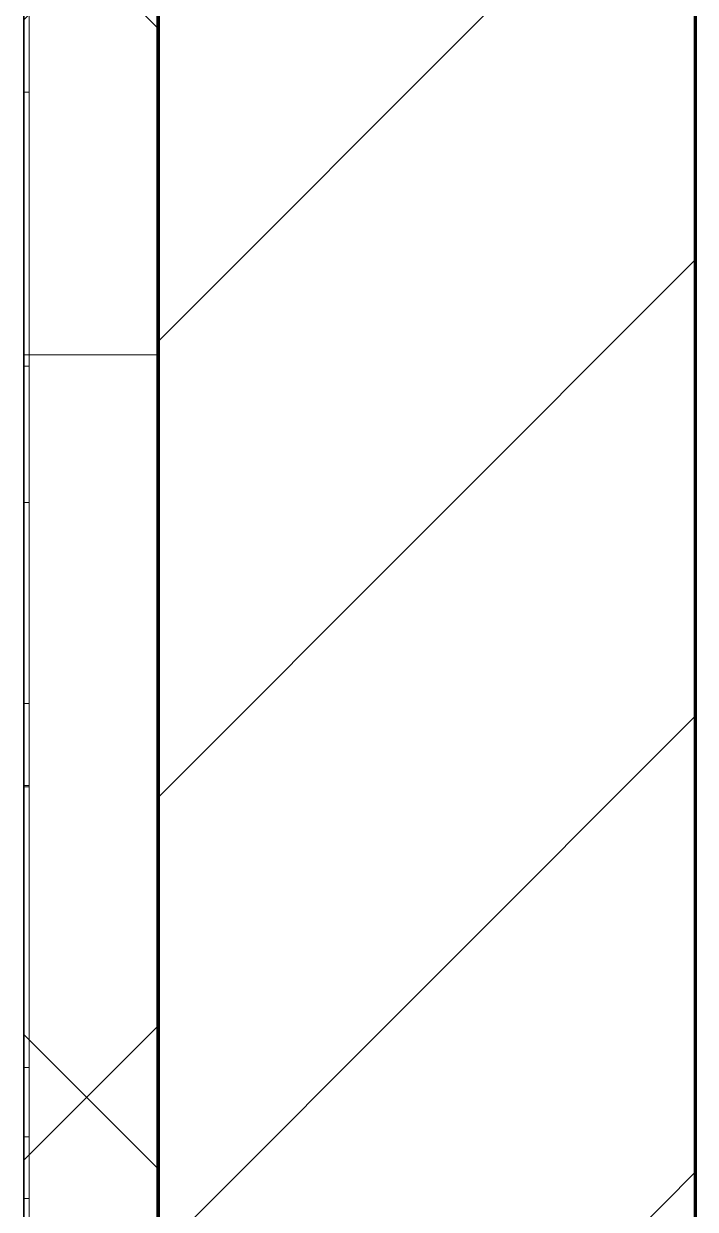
# Model space of a CAD drawing. Header units: millimetres. Extents: x -920231 to -841213, y -17301 to 22361.
# Drawn here: x -869552.4 to -869302.4, y -8738.9 to -8297.8 of the extents above; entities that cross this region are included whole.
import ezdxf

# ---------------------------------------------------------------- set-up
doc = ezdxf.new("R2010")
doc.units = ezdxf.units.MM
for name, color, linetype, lineweight in [('A-GLAZ-CURT', 2, 'Continuous', 9), ('A-WALL', 5, 'Continuous', 35), ('A-WALL-FNSH', 2, 'Continuous', 35), ('A-WALL-PATT', 1, 'Continuous', 35)]:
    doc.layers.add(name, color=color, linetype=linetype, lineweight=lineweight)

# ---------------------------------------------------------------- blocks, each defined once
blk = doc.blocks.new('PPLS-PP19_Custom Tile Pattern - Custom Tile Pattern-V42-4230-01 ENLARGED MULTI-PURPOSE LEVEL - REFLECTED CEILING PLAN - SHEET 1')
at = {"layer": 'A-GLAZ-CURT'}
for p, q in [((-13.88, 0), (9.01, 0)), ((-13.88, -2), (-13.88, 0)), ((9.01, 0), (9.01, -2)), ((34.85, 0), (139.22, 0)), ((34.85, -2), (34.85, 0)), ((139.22, 0), (139.22, -2)), ((139.77, 0), (139.77, -2)), ((170.29, 0), (245.04, 0)), ((170.29, -2), (170.29, 0)), ((195.99, 0), (213.31, 0)), ((213.31, 0), (195.99, 0)), ((230.06, 0), (300, 0)), ((245.04, 0), (245.04, -2)), ((295.8, 0), (300, 0)), ((295.8, -2), (295.8, 0)), ((300, 0), (300, -2)), ((-300, -2), (300, -2)), ((9.01, -2), (-13.88, -2)), ((139.22, -2), (34.85, -2)), ((245.04, -2), (170.29, -2)), ((300, -2), (295.8, -2)), ((300, -2), (300, -50)), ((300, -50), (-300, -50))]:
    blk.add_line(p, q, dxfattribs=at)
for points, knots in [([(-115.82, 0), (-114.96, 0), (-110.41, 0), (-96.78, 0), (-71.33, 0), (-42.53, 0), (-12.78, 0), (4.23, 0), (9.64, 0), (10.14, 0), (10.18, 0)], [-5724.064692, -5724.064692, -5724.064692, -5724.064692, -5430.283136, -5103.229623, -4799.173296, -4065.652676, -3589.737505, -3285.047089, -3066.359526, -3044.715262, -3044.715262, -3044.715262, -3044.715262]), ([(9.32, 0), (9.08, 0), (7.65, 0), (2.57, 0), (-12.23, 0), (-25.64, 0), (-40, 0), (-56.24, 0), (-75.59, 0), (-94, 0), (-112.01, 0), (-114.94, 0), (-115.63, 0)], [-2922.926651, -2922.926651, -2922.926651, -2922.926651, -2882.788014, -2720.818881, -2518.50168, -2125.455881, -1792.521578, -1466.981642, -1208.454564, -789.402658, -501.969187, -243.577221, -243.577221, -243.577221, -243.577221]), ([(-66.59, 0), (-65.14, 0), (-59.51, 0), (-54.4, 0), (-48.53, 0), (-30.79, 0), (-18.03, 0), (8.61, 0), (15.02, 0), (22.91, 0), (31, 0), (39.04, 0), (51.19, 0), (58.74, 0), (61.34, 0), (61.45, 0)], [-4110.085044, -4110.085044, -4110.085044, -4110.085044, -4008.285538, -3689.699207, -3546.54457, -3315.260113, -2864.387349, -2439.246196, -2084.094819, -1956.422387, -1818.904206, -1645.594513, -1443.202566, -1228.752106, -1120.932285, -1120.932285, -1120.932285, -1120.932285]), ([(31.18, 0), (25.97, 0), (11.99, 0), (-16.92, 0), (-47.42, 0), (-65.35, 0), (-66.28, 0), (-66.31, 0)], [-4496.803627, -4496.803627, -4496.803627, -4496.803627, -4222.080604, -3745.412743, -2981.410125, -2542.574734, -2526.906796, -2526.906796, -2526.906796, -2526.906796]), ([(15.14, 0), (14.99, 0), (9.51, 0), (-2.9, 0), (-20.62, 0), (-32.81, 0), (-44.85, 0), (-51.43, 0), (-51.79, 0)], [-1934.732642, -1934.732642, -1934.732642, -1934.732642, -1925.670641, -1617.263037, -1290.787923, -1039.307308, -819.71621, -644.910881, -644.910881, -644.910881, -644.910881]), ([(-36.78, 0), (-32.43, 0), (-19.22, 0), (-1.33, 0), (11.7, 0), (15.1, 0)], [-6191.144455, -6191.144455, -6191.144455, -6191.144455, -5862.463379, -5340.621928, -5159.287046, -5159.287046, -5159.287046, -5159.287046]), ([(30.82, 0), (29.27, 0), (20.14, 0), (3.54, 0), (-16.58, 0), (-34.76, 0), (-36.04, 0)], [-10462.034656, -10462.034656, -10462.034656, -10462.034656, -10363.088938, -9884.23066, -9424.652049, -9182.880979, -9182.880979, -9182.880979, -9182.880979]), ([(15.48, 0), (10.75, 0), (-0.89, 0), (-17.84, 0), (-30.57, 0), (-31.82, 0), (-32, 0)], [-3582.245441, -3582.245441, -3582.245441, -3582.245441, -3333.063701, -2994.501669, -2698.150104, -2614.070998, -2614.070998, -2614.070998, -2614.070998]), ([(-30.61, 0), (-29.53, 0), (-23.35, 0), (-15.75, 0), (-15.19, 0)], [-54150.414002, -54150.414002, -54150.414002, -54150.414002, -53749.15266, -53717.791567, -53717.791567, -53717.791567, -53717.791567]), ([(-13.88, 0), (-15.14, 0), (-18.44, 0), (-26.26, 0), (-29.97, 0), (-30.54, 0)], [-55123.81448, -55123.81448, -55123.81448, -55123.81448, -54789.006179, -54461.685999, -54258.56961, -54258.56961, -54258.56961, -54258.56961]), ([(-30.52, 0), (-27.11, 0), (-17.83, 0), (0.29, 0), (11.66, 0), (15.74, 0)], [-2323.618664, -2323.618664, -2323.618664, -2323.618664, -2142.497158, -1716.209403, -1473.630483, -1473.630483, -1473.630483, -1473.630483]), ([(8.33, 0), (8.19, 0), (7.18, 0), (0.32, 0), (-13.89, 0), (-24.92, 0), (-29.03, 0)], [-3574.286521, -3574.286521, -3574.286521, -3574.286521, -3526.962355, -3285.499107, -2903.012179, -2680.714891, -2680.714891, -2680.714891, -2680.714891]), ([(-28.57, 0), (-26.93, 0), (-20.29, 0), (-11.45, 0), (2.08, 0), (10.91, 0), (15.17, 0), (15.73, 0)], [-5361.429781, -5361.429781, -5361.429781, -5361.429781, -5261.36855, -5050.479954, -4785.90057, -4596.498881, -4567.511217, -4567.511217, -4567.511217, -4567.511217]), ([(-15.19, 0), (-13.07, 0), (-0.71, 0), (12.11, 0), (15.48, 0)], [-461.142613, -461.142613, -461.142613, -461.142613, -429.606584, -418.500335, -418.500335, -418.500335, -418.500335]), ([(103.09, 0), (101.08, 0), (86.31, 0), (63.34, 0), (35.84, 0), (18.55, 0), (11.55, 0), (9.01, 0)], [-375.435014, -375.435014, -375.435014, -375.435014, -369.147452, -330.153101, -307.516438, -285.83788, -269.307637, -269.307637, -269.307637, -269.307637]), ([(15.73, 0), (24.23, 0), (46.6, 0), (88.72, 0), (120.63, 0), (138.28, 0), (138.53, 0)], [-418.228381, -418.228381, -418.228381, -418.228381, -390.253598, -346.313304, -291.370682, -290.5735, -290.5735, -290.5735, -290.5735]), ([(15.73, 0), (26.52, 0), (46.96, 0), (70.92, 0), (82.12, 0), (83.66, 0)], [-5148.047686, -5148.047686, -5148.047686, -5148.047686, -4573.028122, -4094.177415, -3869.465285, -3869.465285, -3869.465285, -3869.465285]), ([(70.61, 0), (66.16, 0), (55.8, 0), (39.61, 0), (28.54, 0), (19.15, 0), (15.74, 0)], [-4647.237329, -4647.237329, -4647.237329, -4647.237329, -4326.416877, -4098.545751, -3766.694881, -3586.705672, -3586.705672, -3586.705672, -3586.705672]), ([(76.63, 0), (74.8, 0), (67.65, 0), (53.52, 0), (37, 0), (24.45, 0), (18.48, 0), (15.74, 0)], [-3095.572228, -3095.572228, -3095.572228, -3095.572228, -2950.589685, -2634.532728, -2313.748533, -2106.613311, -1946.462339, -1946.462339, -1946.462339, -1946.462339]), ([(15.75, 0), (18.13, 0), (21.69, 0), (24.62, 0), (24.72, 0), (24.72, 0)], [-4567.143888, -4567.143888, -4567.143888, -4567.143888, -4445.288762, -4384.376941, -4376.041937, -4376.041937, -4376.041937, -4376.041937]), ([(24.69, 0), (24.54, 0), (20.99, 0), (18.24, 0), (16.11, 0), (16.02, 0)], [-4368.572414, -4368.572414, -4368.572414, -4368.572414, -4306.476363, -4080.000647, -4070.715204, -4070.715204, -4070.715204, -4070.715204]), ([(16.82, 0), (20.95, 0), (27.04, 0), (37.44, 0), (45.92, 0), (57.76, 0), (64.47, 0), (72.74, 0), (75.22, 0), (76.03, 0), (76.21, 0)], [-1452.261665, -1452.261665, -1452.261665, -1452.261665, -1206.526904, -1089.329421, -901.315459, -753.071572, -495.328968, -421.953223, -334.951786, -290.452333, -290.452333, -290.452333, -290.452333]), ([(18.16, 0), (19.15, 0), (24.25, 0), (25.66, 0), (26.12, 0)], [-5700.113719, -5700.113719, -5700.113719, -5700.113719, -5554.232259, -5302.431367, -5302.431367, -5302.431367, -5302.431367]), ([(98.77, 0), (97.63, 0), (91.51, 0), (85.59, 0), (74.4, 0), (62.26, 0), (51.85, 0), (43.81, 0), (29.53, 0), (20.67, 0), (18.85, 0), (18.16, 0)], [-7621.324633, -7621.324633, -7621.324633, -7621.324633, -7531.75727, -7135.649961, -6924.452779, -6738.82075, -6548.303034, -6314.283804, -6135.05769, -5972.647715, -5832.674503, -5832.674503, -5832.674503, -5832.674503]), ([(27.44, 0), (27.9, 0), (29.54, 0), (38.07, 0), (53.39, 0), (71.67, 0), (84.83, 0), (86.01, 0), (92.51, 0), (94.33, 0)], [-5037.309798, -5037.309798, -5037.309798, -5037.309798, -4887.603822, -4705.298446, -4353.683244, -3960.84581, -3759.045785, -3336.541051, -2783.776468, -2783.776468, -2783.776468, -2783.776468]), ([(53.18, 0), (53.06, 0), (52.22, 0), (44.99, 0), (36.46, 0), (30.82, 0)], [-622.740158, -622.740158, -622.740158, -622.740158, -566.066452, -360.610861, 0, 0, 0, 0]), ([(136.44, 0), (121.66, 0), (86.93, 0), (51.16, 0), (31.18, 0)], [-106.750556, -106.750556, -106.750556, -106.750556, -59.610984, 0, 0, 0, 0]), ([(34.85, 0), (38.34, 0), (49.1, 0), (70.82, 0), (89.24, 0), (98.79, 0)], [-133.562983, -133.562983, -133.562983, -133.562983, -118.513713, -97.899267, -67.13479, -67.13479, -67.13479, -67.13479]), ([(168.37, 0), (167.68, 0), (162.47, 0), (147.02, 0), (109.77, 0), (76.86, 0), (57.82, 0), (46.51, 0), (41.18, 0), (36.02, 0), (35.54, 0), (35.54, 0)], [-543.375029, -543.375029, -543.375029, -543.375029, -530.793311, -458.593899, -401.860199, -357.622665, -341.267687, -334.000314, -326.15566, -319.318397, -317.489778, -317.489778, -317.489778, -317.489778]), ([(36.29, 0), (37.77, 0), (48.82, 0), (64.79, 0), (95.91, 0), (124.45, 0), (132.42, 0), (134.6, 0)], [-314.598523, -314.598523, -314.598523, -314.598523, -305.899624, -287.17622, -249.500363, -194.761443, -152.241002, -152.241002, -152.241002, -152.241002]), ([(61.47, 0), (61.47, 0), (61.21, 0), (54.61, 0), (53.71, 0), (53.56, 0)], [-1113.311073, -1113.311073, -1113.311073, -1113.311073, -1096.402191, -891.204116, -747.28819, -747.28819, -747.28819, -747.28819]), ([(76.22, 0), (75.58, 0), (73.64, 0), (71.05, 0), (70.61, 0)], [-193.634889, -193.634889, -193.634889, -193.634889, -31.537676, 0, 0, 0, 0]), ([(94.4, 0), (94.4, 0), (94.64, 0), (99.11, 0), (108.97, 0), (120.79, 0), (139.94, 0), (160.63, 0), (175.72, 0), (181.87, 0)], [-2348.345796, -2348.345796, -2348.345796, -2348.345796, -2310.419338, -2233.599744, -2052.234781, -1843.028543, -1530.39897, -1095.004608, -680.473084, -680.473084, -680.473084, -680.473084]), ([(99.12, 0), (100.05, 0), (108.5, 0), (116.36, 0), (128.82, 0), (129.02, 0), (129.02, 0)], [-66.781492, -66.781492, -66.781492, -66.781492, -63.759246, -39.050993, -35.895543, -35.445596, -35.445596, -35.445596, -35.445596]), ([(114.39, 0), (114.2, 0), (112.08, 0), (106.52, 0), (100.41, 0), (99.26, 0)], [-8148.58938, -8148.58938, -8148.58938, -8148.58938, -8105.191388, -7723.759874, -7633.94163, -7633.94163, -7633.94163, -7633.94163]), ([(129.02, 0), (129, 0), (124.41, 0), (122.35, 0), (114.96, 0), (108.04, 0), (103.09, 0)], [-35.354907, -35.354907, -35.354907, -35.354907, -31.430235, -22.807238, -15.488593, 0, 0, 0, 0]), ([(157.9, 0), (156.77, 0), (151.67, 0), (143.29, 0), (134.04, 0), (126.24, 0), (118.6, 0), (114.23, 0), (111.98, 0), (105.66, 0), (105.23, 0), (105.23, 0)], [-10292.955006, -10292.955006, -10292.955006, -10292.955006, -10098.273015, -9847.788484, -9677.714971, -9567.007022, -9453.21225, -9220.200448, -9012.77275, -8966.157302, -8929.495943, -8929.495943, -8929.495943, -8929.495943]), ([(105.26, 0), (105.52, 0), (111.01, 0), (112.65, 0), (113.59, 0)], [-8920.561005, -8920.561005, -8920.561005, -8920.561005, -8814.835624, -8577.462505, -8577.462505, -8577.462505, -8577.462505]), ([(181.19, 0), (180.65, 0), (176.82, 0), (171, 0), (161.95, 0), (161.28, 0), (158.35, 0), (157.85, 0), (157.77, 0)], [-11150.701257, -11150.701257, -11150.701257, -11150.701257, -11105.624034, -10839.086983, -10768.332124, -10666.779182, -10580.760289, -10550.278881, -10550.278881, -10550.278881, -10550.278881]), ([(300, 0), (286.53, 0), (254.22, 0), (207.11, 0), (177.41, 0), (159.34, 0), (158.33, 0), (158.3, 0)], [-285.253232, -285.253232, -285.253232, -285.253232, -244.693688, -187.987675, -143.776725, -129.632772, -123.352749, -123.352749, -123.352749, -123.352749]), ([(159.07, 0), (159.13, 0), (160.84, 0), (165.21, 0), (174.15, 0), (185.98, 0), (208.82, 0), (219.42, 0), (230.06, 0)], [-115.643202, -115.643202, -115.643202, -115.643202, -114.681583, -87.660824, -65.295536, -41.623857, -24.459831, 0, 0, 0, 0]), ([(170.29, 0), (170.39, 0), (171.48, 0), (172.17, 0), (172.45, 0)], [-59.471458, -59.471458, -59.471458, -59.471458, -56.742688, -29.735729, -29.735729, -29.735729, -29.735729]), ([(181.83, 0), (184.22, 0), (191.23, 0), (201.08, 0), (207.47, 0), (213.96, 0), (215.11, 0)], [-245.307261, -245.307261, -245.307261, -245.307261, -237.955587, -223.92608, -215.862851, -208.75215, -208.75215, -208.75215, -208.75215]), ([(193.8, 0), (193.33, 0), (190.48, 0), (186.45, 0), (181.86, 0)], [-11665.349007, -11665.349007, -11665.349007, -11665.349007, -11565.880756, -11169.857153, -11169.857153, -11169.857153, -11169.857153]), ([(215.22, 0), (214.62, 0), (210.55, 0), (203.98, 0), (191.69, 0), (183.59, 0), (181.98, 0)], [-203.825446, -203.825446, -203.825446, -203.825446, -198.527383, -184.406837, -162.427601, -156.972146, -156.972146, -156.972146, -156.972146]), ([(182.65, 0), (184.59, 0), (189.6, 0), (193.62, 0), (194.69, 0), (194.79, 0)], [-662.803921, -662.803921, -662.803921, -662.803921, -529.74427, -295.064701, -265.121568, -265.121568, -265.121568, -265.121568]), ([(300, 0), (288.22, 0), (262, 0), (230.48, 0), (220, 0), (219.04, 0)], [-12528.858583, -12528.858583, -12528.858583, -12528.858583, -11905.454923, -11162.864862, -10859.773777, -10859.773777, -10859.773777, -10859.773777]), ([(219.84, 0), (220.8, 0), (227.72, 0), (240.28, 0), (245.04, 0)], [-10674.31991, -10674.31991, -10674.31991, -10674.31991, -10511.382485, -9932.504441, -9932.504441, -9932.504441, -9932.504441]), ([(284.78, 0), (284.83, 0), (285.23, 0), (287.47, 0), (293.59, 0), (297.76, 0), (300, 0)], [-4096.535135, -4096.535135, -4096.535135, -4096.535135, -4053.389046, -3959.664717, -3862.421465, -3746.95702, -3746.95702, -3746.95702, -3746.95702]), ([(295.8, 0), (294.18, 0), (290.94, 0), (286.68, 0), (285.79, 0)], [-4679.165325, -4679.165325, -4679.165325, -4679.165325, -4358.271401, -4213.061173, -4213.061173, -4213.061173, -4213.061173])]:
    blk.add_open_spline(points, degree=3, knots=knots, dxfattribs=at)
for points in [[(15.72, 0), (13.14, 0), (10.72, 0), (9.63, 0)], [(80.35, 0), (79.57, 0), (78.27, 0), (76.63, 0)], [(84.06, 0), (83.48, 0), (82.41, 0), (81.72, 0)], [(181.83, 0), (177.73, 0), (173.62, 0), (169.49, 0)], [(172.07, 0), (175.08, 0), (178.11, 0), (181.16, 0)], [(195.11, 0), (194.91, 0), (194.44, 0), (193.8, 0)]]:
    blk.add_open_spline(points, degree=3, dxfattribs=at)
blk = doc.blocks.new('PPLS-PP19_Custom Tile Pattern - Custom Tile Pattern-V43-4230-01 ENLARGED MULTI-PURPOSE LEVEL - REFLECTED CEILING PLAN - SHEET 1')
at = {"layer": 'A-GLAZ-CURT'}
for p, q in [((-300, 0), (-202.31, 0)), ((-300, -2), (-300, 0)), ((-293.07, 0), (-275.75, 0)), ((-275.75, 0), (-293.07, 0)), ((-222.32, 0), (-205, 0)), ((-205, 0), (-222.32, 0)), ((-202.31, 0), (-202.31, -2)), ((-300, -2), (300, -2)), ((-300, -50), (-300, -2)), ((-202.31, -2), (-300, -2)), ((300, -50), (-300, -50))]:
    blk.add_line(p, q, dxfattribs=at)
at = {"layer": 'A-GLAZ-CURT', "flags": 128}
for points in [[(-300, 0), (-291.7, 0), (-283.58, 0), (-275.62, 0), (-267.8, 0), (-260.12, 0), (-252.56, 0)], [(-174.21, 0), (-178.96, 0), (-183.97, 0), (-189.27, 0), (-194.85, 0), (-200.68, 0), (-206.74, 0), (-213.02, 0), (-219.49, 0), (-226.14, 0), (-232.95, 0), (-239.91, 0), (-247.01, 0), (-254.25, 0), (-261.61, 0), (-269.09, 0), (-276.68, 0), (-284.36, 0), (-292.14, 0), (-300, 0)], [(-252.07, 0), (-245.12, 0), (-237.77, 0), (-230.5, 0), (-223.32, 0), (-216.2, 0), (-209.18, 0), (-202.31, 0)]]:
    blk.add_lwpolyline(points, dxfattribs=at)
at = {"layer": 'A-GLAZ-CURT'}
for points, knots in [([(-300, 0), (-284.65, 0), (-236.57, 0), (-196.53, 0), (-171.91, 0), (-169.82, 0)], [-5323.127839, -5323.127839, -5323.127839, -5323.127839, -4502.809032, -2700.551212, -2530.787982, -2530.787982, -2530.787982, -2530.787982]), ([(-169.02, 0), (-183.06, 0), (-217.75, 0), (-262.56, 0), (-294.48, 0), (-300, 0)], [-16206.67231, -16206.67231, -16206.67231, -16206.67231, -15131.813646, -13729.592194, -13439.944408, -13439.944408, -13439.944408, -13439.944408]), ([(-137.88, 0), (-140.56, 0), (-147.66, 0), (-147.69, 0), (-158.72, 0), (-174.02, 0), (-185.59, 0), (-209.77, 0), (-232.01, 0), (-255.22, 0), (-262.59, 0), (-264.9, 0), (-265.4, 0)], [-3187.727384, -3187.727384, -3187.727384, -3187.727384, -2919.378265, -2477.344047, -2237.412286, -2029.680487, -1755.085331, -1400.429864, -858.079193, -543.655514, -208.940337, 0, 0, 0, 0]), ([(-258.6, 0), (-257.91, 0), (-256.1, 0), (-253.78, 0), (-252.33, 0)], [-5722.54675, -5722.54675, -5722.54675, -5722.54675, -5657.471696, -5568.921334, -5568.921334, -5568.921334, -5568.921334]), ([(-252.08, 0), (-249.6, 0), (-239.51, 0), (-225.99, 0), (-213.1, 0), (-200.2, 0), (-186.46, 0), (-175.79, 0), (-169.03, 0)], [-5563.790815, -5563.790815, -5563.790815, -5563.790815, -5413.335975, -5017.494783, -4832.723979, -4666.091899, -4349.945572, -4038.929602, -4038.929602, -4038.929602, -4038.929602]), ([(-169.02, 0), (-172.1, 0), (-181.36, 0), (-199.46, 0), (-216.65, 0), (-231.26, 0), (-233.46, 0), (-234, 0)], [-1931.514423, -1931.514423, -1931.514423, -1931.514423, -1763.376603, -1422.553702, -978.033455, -846.069444, -682.911962, -682.911962, -682.911962, -682.911962]), ([(-233.49, 0), (-233.44, 0), (-232.38, 0), (-230.74, 0), (-225.3, 0), (-223.63, 0)], [-455.274641, -455.274641, -455.274641, -455.274641, -440.605512, -119.536984, 0, 0, 0, 0]), ([(-223.63, 0), (-219.39, 0), (-206.17, 0), (-188.58, 0), (-174.87, 0), (-169.38, 0), (-169.12, 0)], [-5463.295695, -5463.295695, -5463.295695, -5463.295695, -5161.076232, -4739.070012, -4465.409639, -4451.57427, -4451.57427, -4451.57427, -4451.57427])]:
    blk.add_open_spline(points, degree=3, knots=knots, dxfattribs=at)

msp = doc.modelspace()

# ---------------------------------------------------------------- hatches: boundary and pattern name
at = {"layer": 'A-WALL-PATT', "lineweight": 9}
h = msp.add_hatch(dxfattribs=at)
h.set_pattern_fill('FP_2', color=256, style=0, pattern_type=2)
h.set_pattern_definition([(45, (0, 0), (-84.852814, 84.852814), [])])
h.paths.add_polyline_path([(-869302.37, -11465.78), (-869302.37, -3848.08), (-869502.37, -4062.55), (-869502.37, -11465.78)])
h = msp.add_hatch(dxfattribs=at)
h.set_pattern_fill('FP_3', color=256, style=0, pattern_type=2)
h.set_pattern_definition([(45, (0, 0), (-212.13203, 212.13203), []), (135, (0, 0), (-212.13203, -212.13203), [])])
h.paths.add_polyline_path([(-869502.37, -11465.78), (-869502.37, -4062.55), (-869552.37, -4116.17), (-869552.37, -11465.78)])

# ---------------------------------------------------------------- linework, layer by layer
at = {"layer": 'A-WALL', "color": 7, "lineweight": 70}
for p, q in [((-869502.37, -11465.78), (-869502.37, -4062.55)), ((-869502.37, -4062.55), (-869502.37, -11465.78)), ((-869302.37, -4141.33), (-869302.37, -11465.78))]:
    msp.add_line(p, q, dxfattribs=at)
at = {"layer": 'A-WALL-FNSH', "color": 250}
msp.add_line((-869552.37, -11415.78), (-869552.37, -4116.17), dxfattribs=at)

# ---------------------------------------------------------------- block references
at = {"layer": 'A-GLAZ-CURT', "rotation": 90}
for name, p in [('PPLS-PP19_Custom Tile Pattern - Custom Tile Pattern-V43-4230-01 ENLARGED MULTI-PURPOSE LEVEL - REFLECTED CEILING PLAN - SHEET 1', (-869552.37, -8120.98)), ('PPLS-PP19_Custom Tile Pattern - Custom Tile Pattern-V42-4230-01 ENLARGED MULTI-PURPOSE LEVEL - REFLECTED CEILING PLAN - SHEET 1', (-869552.37, -8720.98))]:
    msp.add_blockref(name, p, dxfattribs=at)

doc.saveas('drawing.dxf')
